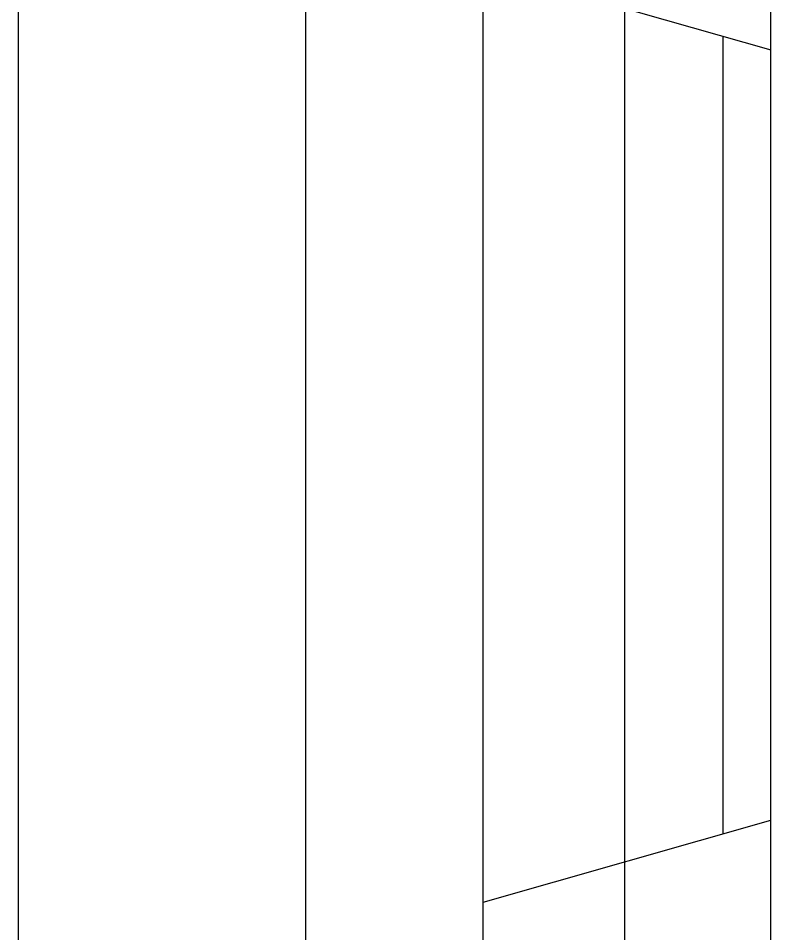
# Paper-space layout '2 DOOR PANEL LAYOUT - A1 Sheet' of a CAD drawing. Extents: x 50 to 825, y 22 to 486.
# Drawn here: x 424.756 to 424.9604, y 322.8816 to 323.1303 of the extents above; entities that cross this region are included whole.
import ezdxf

# ---------------------------------------------------------------- set-up
doc = ezdxf.new("R2010")
doc.units = 0
doc.layers.add('N-EQPM', color=3, linetype='Continuous', lineweight=25)

psp = doc.layouts.new('2 DOOR PANEL LAYOUT - A1 Sheet')

# ---------------------------------------------------------------- linework, layer by layer
at = {"layer": 'N-EQPM', "linetype": 'Continuous'}
for p, q in [((424.92072, 322.50827), (424.92072, 326.15468)), ((424.96035, 322.51212), (424.96035, 326.15611)), ((424.75603, 325.99213), (424.75603, 322.68651)), ((424.83412, 322.68651), (424.83412, 325.99213)), ((424.88227, 322.55637), (424.88226, 323.13941)), ((424.89827, 323.13941), (424.96035, 323.12174)), ((424.94734, 323.12544), (424.94734, 322.90871)), ((424.88227, 322.89019), (424.96035, 322.91241))]:
    psp.add_line(p, q, dxfattribs=at)

doc.saveas('drawing.dxf')
